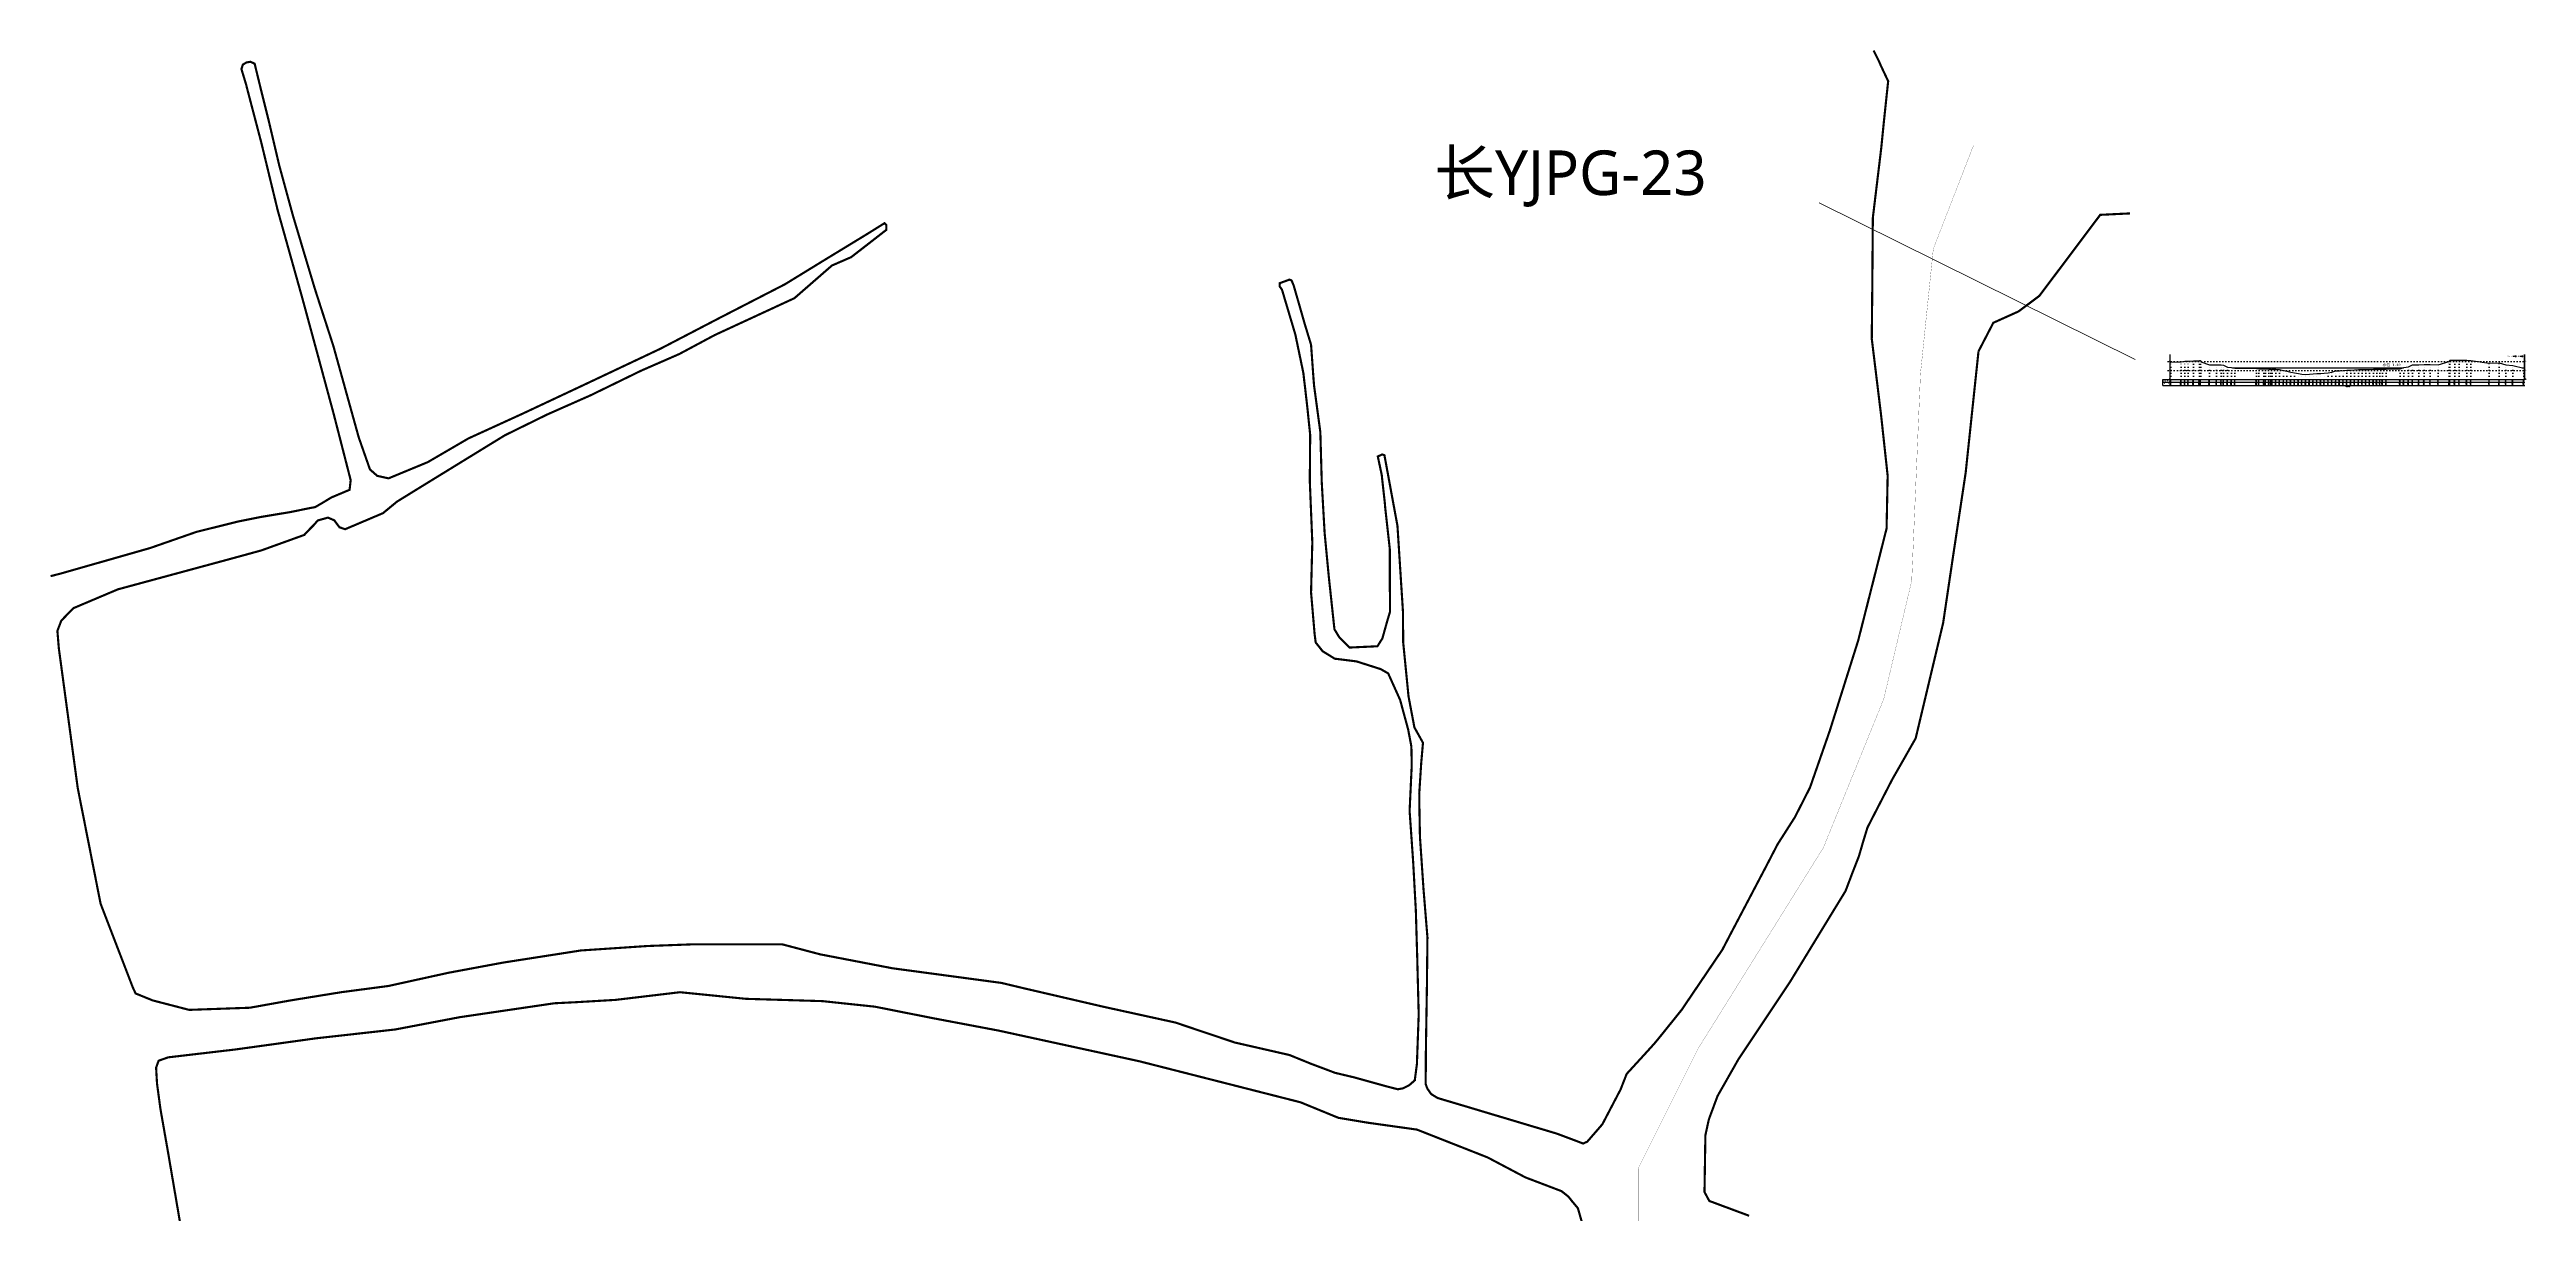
# Model space of a CAD drawing. Header units: millimetres. Extents: x 492417 to 501387, y 3423661 to 3433273.
# Drawn here: x 499999 to 501387, y 3432621 to 3433273 of the extents above; entities that cross this region are included whole.
import ezdxf
from ezdxf.enums import TextEntityAlignment as Align

# ---------------------------------------------------------------- set-up
doc = ezdxf.new("R2010")
doc.units = ezdxf.units.MM
doc.linetypes.add('X4', pattern=[1.6, 0, -1.6])
for name, color, linetype in [('DMX', 1, 'Continuous'), ('zdm1', 2, 'Continuous'), ('ZDMT5', 3, 'Continuous'), ('断面号', 7, 'Continuous'), ('断面线', 6, 'Continuous'), ('水位', 4, 'Continuous')]:
    doc.layers.add(name, color=color, linetype=linetype)
doc.layers.add('市级河道', color=160, linetype='Continuous', lineweight=40)
doc.layers.add('常水位岸线', color=7, linetype='Continuous', lineweight=0, true_color=0x00aeef)
doc.styles.add('HZ', font='rs.shx', dxfattribs={"width": 0.8, "bigfont": 'hztxt.shx'})
doc.styles.add('微软雅黑', font='msyh.ttf')
doc.styles.add('黑体', font='simhei.ttf')

msp = doc.modelspace()

# ---------------------------------------------------------------- linework, layer by layer
at = {"layer": 'DMX', "linetype": 'Continuous', "flags": 128}
msp.add_lwpolyline([(501187.8, 3433098.2), (501193.5, 3433098.5), (501195.6, 3433098.7), (501197.5, 3433098.8), (501200.4, 3433098.9), (501203.8, 3433098.9), (501203.9, 3433099.1), (501204.3, 3433099.2), (501204.5, 3433098.5), (501209.4, 3433096.8), (501213.4, 3433096.8), (501216, 3433096.7), (501217.3, 3433096.6), (501219.5, 3433095.5), (501221.7, 3433095.2), (501223.6, 3433094.9), (501235.7, 3433094.6), (501237.1, 3433094.5), (501239.9, 3433094.4), (501240.8, 3433094.4), (501242.6, 3433094.3), (501243.8, 3433094.3), (501244.2, 3433094.2), (501244.6, 3433094.3), (501244.6, 3433094.3), (501246.5, 3433094.3), (501248.7, 3433094.1), (501250.9, 3433093.5), (501252.8, 3433093.2), (501254.9, 3433092.6), (501257, 3433092.2), (501259.2, 3433091.8), (501261.2, 3433091.5), (501263.3, 3433091.3), (501265.4, 3433091.5), (501267.5, 3433091.6), (501269.6, 3433091.8), (501271.7, 3433091.9), (501273.7, 3433092), (501275.9, 3433092.3), (501278, 3433092.7), (501280.2, 3433093.3), (501282.2, 3433093.4), (501284.3, 3433093.6), (501286.4, 3433093.7), (501288.5, 3433093.8), (501290.7, 3433094), (501292.8, 3433094.1), (501295, 3433094.1), (501297, 3433094.2), (501299.1, 3433094.2), (501301.2, 3433094.3), (501303.1, 3433094.3), (501304.9, 3433094.3), (501306.3, 3433094.3), (501308.4, 3433094.3), (501316.2, 3433094.4), (501318.2, 3433095.2), (501320.8, 3433095.6), (501323.2, 3433096.7), (501326.7, 3433096.8), (501329.6, 3433097), (501333.1, 3433096.9), (501337.5, 3433096.8), (501343.6, 3433098.6), (501344.1, 3433099.3), (501346.8, 3433099.3), (501349.3, 3433099.4), (501353.5, 3433099.4), (501355.8, 3433099.2), (501366.1, 3433097.7), (501371.7, 3433097.9), (501375.5, 3433096.7), (501379.3, 3433096.4), (501385.5, 3433094.9)], dxfattribs=at)
at = {"layer": 'zdm1', "linetype": 'X4'}
for p, q in [((501186.3, 3433098.6), (501387, 3433098.6)), ((501186.3, 3433093.6), (501387, 3433093.6)), ((501186.3, 3433088.6), (501387, 3433088.6))]:
    msp.add_line(p, q, dxfattribs=at)
at = {"layer": 'zdm1', "linetype": 'Continuous'}
for p, q in [((501187.3, 3433088.6), (501187.3, 3433102.6)), ((501187.4, 3433088.6), (501187.4, 3433102.6)), ((501385.9, 3433088.6), (501385.9, 3433102.6)), ((501386, 3433088.6), (501386, 3433102.6)), ((501183.3, 3433085.1), (501183.3, 3433088.6)), ((501183.3, 3433088.6), (501187.8, 3433088.6)), ((501183.3, 3433087.1), (501386, 3433087.1)), ((501183.3, 3433085.1), (501386, 3433085.1)), ((501187.3, 3433085.1), (501187.3, 3433088.6)), ((501187.8, 3433088.6), (501386, 3433088.6))]:
    msp.add_line(p, q, dxfattribs=at)
at = {"layer": 'zdm1', "linetype": 'Continuous', "flags": 128}
for points in [[(501187.3, 3433101.6, 0.1, 0.1, 0), (501187.3, 3433102.6, 0.1, 0.1, 0)], [(501187.3, 3433099.6, 0.1, 0.1, 0), (501187.3, 3433100.6, 0.1, 0.1, 0)], [(501187.3, 3433097.6, 0.1, 0.1, 0), (501187.3, 3433098.6, 0.1, 0.1, 0)], [(501187.3, 3433095.6, 0.1, 0.1, 0), (501187.3, 3433096.6, 0.1, 0.1, 0)], [(501386, 3433101.6, 0.1, 0.1, 0), (501386, 3433102.6, 0.1, 0.1, 0)], [(501386, 3433099.6, 0.1, 0.1, 0), (501386, 3433100.6, 0.1, 0.1, 0)], [(501386, 3433097.6, 0.1, 0.1, 0), (501386, 3433098.6, 0.1, 0.1, 0)], [(501386, 3433095.6, 0.1, 0.1, 0), (501386, 3433096.6, 0.1, 0.1, 0)], [(501187.3, 3433093.6, 0.1, 0.1, 0), (501187.3, 3433094.6, 0.1, 0.1, 0)], [(501187.3, 3433091.6, 0.1, 0.1, 0), (501187.3, 3433092.6, 0.1, 0.1, 0)], [(501187.3, 3433089.6, 0.1, 0.1, 0), (501187.3, 3433090.6, 0.1, 0.1, 0)], [(501386, 3433093.6, 0.1, 0.1, 0), (501386, 3433094.6, 0.1, 0.1, 0)], [(501386, 3433091.6, 0.1, 0.1, 0), (501386, 3433092.6, 0.1, 0.1, 0)], [(501386, 3433089.6, 0.1, 0.1, 0), (501386, 3433090.6, 0.1, 0.1, 0)]]:
    msp.add_lwpolyline(points, format="xyseb", dxfattribs=at)
at = {"layer": 'ZDMT5', "linetype": 'X4'}
for p, q in [((501187.8, 3433088.6), (501187.8, 3433098.2)), ((501193.5, 3433088.6), (501193.5, 3433098.5)), ((501195.6, 3433088.6), (501195.6, 3433098.7)), ((501197.5, 3433088.6), (501197.5, 3433098.8)), ((501200.4, 3433088.6), (501200.4, 3433098.9)), ((501203.8, 3433088.6), (501203.8, 3433098.9)), ((501203.9, 3433088.6), (501203.9, 3433099.1)), ((501204.3, 3433088.6), (501204.3, 3433099.2)), ((501204.5, 3433088.6), (501204.5, 3433098.5)), ((501209.4, 3433088.6), (501209.4, 3433096.8)), ((501213.4, 3433088.6), (501213.4, 3433096.8)), ((501216, 3433088.6), (501216, 3433096.7)), ((501217.3, 3433088.6), (501217.3, 3433096.6)), ((501219.5, 3433088.6), (501219.5, 3433095.5)), ((501320.8, 3433088.6), (501320.8, 3433095.6)), ((501323.2, 3433088.6), (501323.2, 3433096.7)), ((501326.7, 3433088.6), (501326.7, 3433096.8)), ((501329.6, 3433088.6), (501329.6, 3433097)), ((501333.1, 3433088.6), (501333.1, 3433096.9)), ((501337.5, 3433088.6), (501337.5, 3433096.8)), ((501343.6, 3433088.6), (501343.6, 3433098.6)), ((501344.1, 3433088.6), (501344.1, 3433099.3)), ((501346.8, 3433088.6), (501346.8, 3433099.3)), ((501349.3, 3433088.6), (501349.3, 3433099.4)), ((501353.5, 3433088.6), (501353.5, 3433099.4)), ((501355.8, 3433088.6), (501355.8, 3433099.2)), ((501366.1, 3433088.6), (501366.1, 3433097.7)), ((501371.7, 3433088.6), (501371.7, 3433097.9)), ((501375.5, 3433088.6), (501375.5, 3433096.7)), ((501379.3, 3433088.6), (501379.3, 3433096.4)), ((501221.7, 3433088.6), (501221.7, 3433095.2)), ((501223.6, 3433088.6), (501223.6, 3433094.9)), ((501235.7, 3433088.6), (501235.7, 3433094.6)), ((501237.1, 3433088.6), (501237.1, 3433094.5)), ((501239.9, 3433088.6), (501239.9, 3433094.4)), ((501240.8, 3433088.6), (501240.8, 3433094.4)), ((501242.6, 3433088.6), (501242.6, 3433094.3)), ((501243.8, 3433088.6), (501243.8, 3433094.3)), ((501244.2, 3433088.6), (501244.2, 3433094.2)), ((501244.6, 3433088.6), (501244.6, 3433094.3)), ((501244.6, 3433088.6), (501244.6, 3433094.3)), ((501246.5, 3433088.6), (501246.5, 3433094.3)), ((501248.7, 3433088.6), (501248.7, 3433094.1)), ((501250.9, 3433088.6), (501250.9, 3433093.5)), ((501252.8, 3433088.6), (501252.8, 3433093.2)), ((501254.9, 3433088.6), (501254.9, 3433092.6)), ((501257, 3433088.6), (501257, 3433092.2)), ((501259.2, 3433088.6), (501259.2, 3433091.8)), ((501261.2, 3433088.6), (501261.2, 3433091.5)), ((501263.3, 3433088.6), (501263.3, 3433091.3)), ((501265.4, 3433088.6), (501265.4, 3433091.5)), ((501267.5, 3433088.6), (501267.5, 3433091.6)), ((501269.6, 3433088.6), (501269.6, 3433091.8)), ((501271.7, 3433088.6), (501271.7, 3433091.9)), ((501273.7, 3433088.6), (501273.7, 3433092)), ((501275.9, 3433088.6), (501275.9, 3433092.3)), ((501278, 3433088.6), (501278, 3433092.7)), ((501280.2, 3433088.6), (501280.2, 3433093.3)), ((501282.2, 3433088.6), (501282.2, 3433093.4)), ((501284.3, 3433088.6), (501284.3, 3433093.6)), ((501286.4, 3433088.6), (501286.4, 3433093.7)), ((501288.5, 3433088.6), (501288.5, 3433093.8)), ((501290.7, 3433088.6), (501290.7, 3433094)), ((501292.8, 3433088.6), (501292.8, 3433094.1)), ((501295, 3433088.6), (501295, 3433094.1)), ((501297, 3433088.6), (501297, 3433094.2)), ((501299.1, 3433088.6), (501299.1, 3433094.2)), ((501301.2, 3433088.6), (501301.2, 3433094.3)), ((501303.1, 3433088.6), (501303.1, 3433094.3)), ((501304.9, 3433088.6), (501304.9, 3433094.3)), ((501306.3, 3433088.6), (501306.3, 3433094.3)), ((501308.4, 3433088.6), (501308.4, 3433094.3)), ((501316.2, 3433088.6), (501316.2, 3433094.4)), ((501318.2, 3433088.6), (501318.2, 3433095.2)), ((501385.5, 3433088.6), (501385.5, 3433094.9))]:
    msp.add_line(p, q, dxfattribs=at)
at = {"layer": 'ZDMT5', "linetype": 'Continuous'}
for p, q in [((501187.8, 3433085.1), (501187.8, 3433088.6)), ((501193.5, 3433085.1), (501193.5, 3433088.6)), ((501195.6, 3433085.1), (501195.6, 3433088.6)), ((501197.5, 3433085.1), (501197.5, 3433088.6)), ((501200.4, 3433085.1), (501200.4, 3433088.6)), ((501203.8, 3433085.1), (501203.8, 3433088.6)), ((501204.3, 3433085.1), (501204.3, 3433088.6)), ((501209.4, 3433085.1), (501209.4, 3433088.6)), ((501213.4, 3433085.1), (501213.4, 3433088.6)), ((501216, 3433085.1), (501216, 3433088.6)), ((501217.3, 3433085.1), (501217.3, 3433088.6)), ((501219.5, 3433085.1), (501219.5, 3433088.6)), ((501221.7, 3433085.1), (501221.7, 3433088.6)), ((501223.6, 3433085.1), (501223.6, 3433088.6)), ((501235.7, 3433085.1), (501235.7, 3433088.6)), ((501237.1, 3433085.1), (501237.1, 3433088.6)), ((501239.9, 3433085.1), (501239.9, 3433088.6)), ((501240.8, 3433085.1), (501240.8, 3433088.6)), ((501242.6, 3433085.1), (501242.6, 3433088.6)), ((501243.8, 3433085.1), (501243.8, 3433088.6)), ((501244.2, 3433085.1), (501244.2, 3433088.6)), ((501244.6, 3433085.1), (501244.6, 3433088.6)), ((501246.5, 3433085.1), (501246.5, 3433088.6)), ((501248.7, 3433085.1), (501248.7, 3433088.6)), ((501250.9, 3433085.1), (501250.9, 3433088.6)), ((501252.8, 3433085.1), (501252.8, 3433088.6)), ((501254.9, 3433085.1), (501254.9, 3433088.6)), ((501257, 3433085.1), (501257, 3433088.6)), ((501259.2, 3433085.1), (501259.2, 3433088.6)), ((501261.2, 3433085.1), (501261.2, 3433088.6)), ((501263.3, 3433085.1), (501263.3, 3433088.6)), ((501265.4, 3433085.1), (501265.4, 3433088.6)), ((501267.5, 3433085.1), (501267.5, 3433088.6)), ((501269.6, 3433085.1), (501269.6, 3433088.6)), ((501271.7, 3433085.1), (501271.7, 3433088.6)), ((501273.7, 3433085.1), (501273.7, 3433088.6)), ((501275.9, 3433085.1), (501275.9, 3433088.6)), ((501278, 3433085.1), (501278, 3433088.6)), ((501280.2, 3433085.1), (501280.2, 3433088.6)), ((501282.2, 3433085.1), (501282.2, 3433088.6)), ((501284.3, 3433085.1), (501284.3, 3433088.6)), ((501286.4, 3433085.1), (501286.4, 3433088.6)), ((501288.5, 3433085.1), (501288.5, 3433088.6)), ((501290.7, 3433085.1), (501290.7, 3433088.6)), ((501292.8, 3433085.1), (501292.8, 3433088.6)), ((501295, 3433085.1), (501295, 3433088.6)), ((501297, 3433085.1), (501297, 3433088.6)), ((501299.1, 3433085.1), (501299.1, 3433088.6)), ((501301.2, 3433085.1), (501301.2, 3433088.6)), ((501303.1, 3433085.1), (501303.1, 3433088.6)), ((501304.9, 3433085.1), (501304.9, 3433088.6)), ((501306.3, 3433085.1), (501306.3, 3433088.6)), ((501308.4, 3433085.1), (501308.4, 3433088.6)), ((501316.2, 3433085.1), (501316.2, 3433088.6)), ((501318.2, 3433085.1), (501318.2, 3433088.6)), ((501320.8, 3433085.1), (501320.8, 3433088.6)), ((501323.2, 3433085.1), (501323.2, 3433088.6)), ((501326.7, 3433085.1), (501326.7, 3433088.6)), ((501329.6, 3433085.1), (501329.6, 3433088.6)), ((501333.1, 3433085.1), (501333.1, 3433088.6)), ((501337.5, 3433085.1), (501337.5, 3433088.6)), ((501343.6, 3433085.1), (501343.6, 3433088.6)), ((501344.1, 3433085.1), (501344.1, 3433088.6)), ((501346.8, 3433085.1), (501346.8, 3433088.6)), ((501349.3, 3433085.1), (501349.3, 3433088.6)), ((501353.5, 3433085.1), (501353.5, 3433088.6)), ((501355.8, 3433085.1), (501355.8, 3433088.6)), ((501366.1, 3433085.1), (501366.1, 3433088.6)), ((501371.7, 3433085.1), (501371.7, 3433088.6)), ((501375.5, 3433085.1), (501375.5, 3433088.6)), ((501379.3, 3433085.1), (501379.3, 3433088.6)), ((501385.5, 3433085.1), (501385.5, 3433088.6))]:
    msp.add_line(p, q, dxfattribs=at)
at = {"layer": '市级河道', "lineweight": 0, "const_width": 0.1}
msp.add_lwpolyline([(500827.7, 3431756.2), (500831.3, 3431883), (500826.5, 3431959.1), (500826.5, 3432014.6), (500850.6, 3432106.4), (500925.5, 3432316.5), (500949.7, 3432385.4), (500944.8, 3432439.7), (500913.4, 3432546), (500889.3, 3432613.6), (500889.3, 3432646.2), (500923.1, 3432713.8), (500993.1, 3432826.1), (501026.9, 3432909.4), (501042.6, 3432975.8), (501047.5, 3433091.8), (501054.7, 3433161.8), (501077.2, 3433219.7)], dxfattribs=at)
at = {"layer": '常水位岸线', "const_width": 1.2, "flags": 128}
for points in [[(501021.2, 3433272.9), (501023.8, 3433267.7), (501024.4, 3433266.5), (501025.4, 3433264.2), (501029.4, 3433255.7), (501028.7, 3433249.2), (501026.9, 3433232.1), (501025.5, 3433218.1), (501020.8, 3433179.1), (501020.5, 3433140.4), (501020.2, 3433111.4), (501025.5, 3433067.9), (501029.1, 3433034.6), (501028.8, 3433019.4), (501028.5, 3433005), (501021.9, 3432978.9), (501012.6, 3432942.2), (500996.7, 3432891.7), (500992, 3432878.2), (500985.6, 3432859.8), (500977.2, 3432843.3), (500971.6, 3432834.5), (500967.5, 3432828.1), (500960.7, 3432815), (500949.4, 3432793.5), (500941.4, 3432778.3), (500936.5, 3432768.9), (500913.7, 3432735.2), (500901.3, 3432719.8), (500898.5, 3432716.4), (500893.7, 3432711.1), (500882.9, 3432699.3), (500879.5, 3432690.6), (500869.3, 3432671.1), (500860.8, 3432661.3), (500858.5, 3432660.3), (500843.9, 3432665.8), (500790.1, 3432681.9), (500777, 3432685.8), (500773.4, 3432688), (500771.3, 3432691), (500770.8, 3432692.2), (500770.7, 3432692.7), (500770.3, 3432693.6), (500770.4, 3432705.6), (500770.4, 3432709.5), (500770.5, 3432717.3), (500771, 3432748.2), (500771, 3432748.8), (500771.3, 3432775.8), (500769.1, 3432802.8), (500767.1, 3432832.2), (500766.8, 3432848.4), (500766.7, 3432856.3), (500767.8, 3432873.4), (500768.8, 3432884.9), (500764, 3432893.5), (500760.7, 3432910.9), (500757.7, 3432941.3), (500757.6, 3432958.1), (500754.5, 3433006.5), (500747.2, 3433046.1), (500746, 3433046.5), (500743.5, 3433045.4), (500744.2, 3433042), (500744.6, 3433040.2), (500745.7, 3433035), (500746.2, 3433030.3), (500747.4, 3433019.6), (500747.6, 3433017), (500750.2, 3432993.6), (500750.3, 3432958.2), (500748.8, 3432953.2), (500746, 3432943.2), (500745.6, 3432942.7), (500743.3, 3432939), (500728.2, 3432938.3), (500727.6, 3432938.3), (500721.9, 3432944.1), (500721.5, 3432944.7), (500720, 3432947.2), (500719.2, 3432948.5), (500716.1, 3432977.4), (500715.7, 3432981.5), (500715.5, 3432983.6), (500713.7, 3433002.5), (500712.2, 3433028.9), (500712.1, 3433030.7), (500711.3, 3433059), (500707.8, 3433085), (500707.5, 3433088.6), (500706.1, 3433108), (500702.6, 3433119.5), (500696.4, 3433141.1), (500695.2, 3433144), (500694, 3433144.5), (500688.6, 3433142.5), (500688.5, 3433140.8), (500688.5, 3433140.7), (500689.8, 3433138.9), (500697.3, 3433113.7), (500701.8, 3433092.1), (500702.3, 3433087.6), (500702.5, 3433086.1), (500704, 3433073), (500704.7, 3433066.2), (500705.4, 3433059.5), (500705.6, 3433057.5), (500705.4, 3433031.5), (500706.8, 3432997.2), (500706.1, 3432969.2), (500708.1, 3432945.7), (500708.7, 3432941.1), (500712.6, 3432936.2), (500717, 3432933.5), (500719.4, 3432932), (500720.5, 3432931.9), (500731.6, 3432930.5), (500745.1, 3432926.2), (500749.3, 3432923.8), (500756, 3432908.9), (500760.5, 3432892.3), (500762.3, 3432882.8), (500762.5, 3432872.3), (500761.3, 3432846.6), (500761.5, 3432844), (500763.3, 3432818.1), (500764.8, 3432790.8), (500765.2, 3432777.1), (500765.6, 3432763.8), (500765.6, 3432763.4), (500766.4, 3432732.7), (500765.4, 3432704.9), (500764.3, 3432696.4), (500764.2, 3432696.2), (500764.2, 3432695.7), (500761.1, 3432693), (500757.5, 3432691.2), (500754.7, 3432690.7), (500748.1, 3432692.4), (500730.1, 3432697.4), (500719.6, 3432699.9), (500706.3, 3432704.9), (500694, 3432709.9), (500663.4, 3432716.9), (500630.1, 3432728.1), (500590, 3432736.9), (500544.8, 3432747.4), (500532.7, 3432750.3), (500471.7, 3432758.5), (500431.2, 3432766.3), (500410, 3432771.9), (500395, 3432771.9), (500377.9, 3432771.9), (500358.9, 3432771.9), (500334.5, 3432771), (500297.1, 3432768.5), (500253.5, 3432761.7), (500222.9, 3432756), (500189.3, 3432748.6), (500162.8, 3432745.1), (500134.4, 3432740.5), (500111.6, 3432736.4), (500077.6, 3432735.2), (500057.2, 3432740.5), (500047.6, 3432744.4), (500046, 3432747.9), (500034.5, 3432777.8), (500028, 3432794.7), (500015.2, 3432859.5), (500004.6, 3432937.9), (500003.8, 3432947.6), (500006, 3432953.4), (500012.9, 3432960.4), (500037.7, 3432970.9), (500101.6, 3432988.2), (500118, 3432992.7), (500142.1, 3433001.4), (500145, 3433004.5), (500147.4, 3433006.9), (500147.7, 3433007.3), (500148.7, 3433008.4), (500149.7, 3433009.5), (500150.7, 3433009.8), (500154.3, 3433010.8), (500154.5, 3433010.9), (500155.4, 3433011.1), (500158.9, 3433009.6), (500161.8, 3433005.7), (500165, 3433004.6), (500186.2, 3433013.6), (500194.1, 3433020.1), (500210.8, 3433030.4), (500254.4, 3433057.2), (500278.2, 3433068.9), (500302.6, 3433079.7), (500330.7, 3433093.4), (500352.2, 3433102.8), (500372, 3433113.4), (500416.7, 3433134.1), (500428.4, 3433144.3), (500437.7, 3433152.4), (500448.5, 3433157.1), (500468.2, 3433172.4), (500468.2, 3433175), (500467.1, 3433176.1), (500458, 3433170.4), (500433.4, 3433155.4), (500411.4, 3433141.9), (500375.1, 3433123.2), (500341.7, 3433105.8), (500299.4, 3433085.8), (500264.5, 3433069.4), (500234.1, 3433055.5), (500211.3, 3433042.2), (500193.9, 3433035), (500189.3, 3433033.1), (500183, 3433034.5), (500178.9, 3433038.1), (500172.6, 3433056.1), (500165.5, 3433081.7), (500158.4, 3433107.3), (500152.6, 3433125.2), (500148.3, 3433138.5), (500146.9, 3433143.1), (500135.8, 3433180.2), (500128.1, 3433208.4), (500122.2, 3433233.5), (500121.3, 3433237.1), (500118, 3433250.3), (500114.3, 3433265.5), (500112, 3433266.6), (500109.7, 3433266.2), (500107.7, 3433265), (500106.9, 3433262.5), (500109.6, 3433253.6), (500110, 3433251.9), (500118, 3433221.4), (500127.2, 3433183.4), (500140.9, 3433134.5), (500150.1, 3433100.6), (500158.5, 3433069.5), (500168.1, 3433032.1), (500167.5, 3433026.7), (500157.3, 3433022.4), (500152, 3433019.2), (500148.4, 3433017.1), (500148.3, 3433017), (500144.5, 3433016.3), (500134.8, 3433014.3), (500118, 3433011.5), (500105.4, 3433009), (500081.7, 3433003.1), (500055.9, 3432994.1), (500005.5, 3432979.7), (500000, 3432978.3)], [(501080, 3433104.3), (501088.3, 3433120.3), (501102.5, 3433126.7), (501114.1, 3433135.4), (501148.2, 3433180.8), (501164.9, 3433181.6)], [(500951.5, 3432619.8), (500929.2, 3432628.1), (500926.5, 3432633.1), (500927, 3432664.9), (500928.8, 3432673.2), (500929.2, 3432674.5), (500933.8, 3432686.9), (500945.5, 3432707.5), (500974.3, 3432750.7), (500998.4, 3432790.2), (501005.5, 3432801.8), (501009.6, 3432812.6), (501013, 3432821.3), (501015.5, 3432829.9), (501017.8, 3432837.4), (501020.1, 3432841.9), (501031.8, 3432864.6), (501037.4, 3432874.4), (501044.8, 3432887.4), (501060.2, 3432952.1), (501062.2, 3432965.6), (501065.5, 3432987.8), (501072.8, 3433036.2), (501080, 3433104.3)], [(500072.7, 3432614.9), (500065.8, 3432655.3), (500061.5, 3432679.8), (500059.6, 3432694), (500059.1, 3432702.8), (500060.5, 3432706.7), (500065.9, 3432708.6), (500103.5, 3432713), (500149, 3432719.3), (500193, 3432724.2), (500229.2, 3432731.1), (500282.2, 3432738.9), (500294.3, 3432739.5), (500316.5, 3432740.8), (500352.6, 3432745.1), (500389.4, 3432741.4), (500432.4, 3432740.1), (500461.7, 3432737), (500494.5, 3432730.5), (500531, 3432723.6), (500609.9, 3432706.4), (500700.2, 3432683.4), (500721.4, 3432674.7), (500738.3, 3432671.9), (500765.4, 3432668.1), (500805, 3432652.5), (500826.2, 3432641.3), (500846.4, 3432633.6), (500850.2, 3432630.6), (500852.5, 3432627.7), (500852.6, 3432627.6), (500855.6, 3432624), (500859.5, 3432610.3)]]:
    msp.add_lwpolyline(points, dxfattribs=at)
at = {"layer": '断面线', "lineweight": 0}
msp.add_line((500990.8, 3433187.6, 10), (501167.8, 3433099.8, 10), dxfattribs=at)
at = {"layer": '水位', "linetype": 'Continuous', "flags": 128}
for points in [[(501222.2, 3433095.1), (501223.6, 3433095.1), (501235.7, 3433095.1), (501237.1, 3433095.1), (501239.9, 3433095.1), (501240.8, 3433095.1), (501242.6, 3433095.1), (501243.8, 3433095.1), (501244.2, 3433095.1), (501244.6, 3433095.1), (501244.6, 3433095.1), (501246.5, 3433095.1), (501248.7, 3433095.1), (501250.9, 3433095.1), (501252.8, 3433095.1), (501254.9, 3433095.1), (501257, 3433095.1), (501259.2, 3433095.1), (501261.2, 3433095.1), (501263.3, 3433095.1), (501265.4, 3433095.1), (501267.5, 3433095.1), (501269.6, 3433095.1), (501271.7, 3433095.1), (501273.7, 3433095.1), (501275.9, 3433095.1), (501278, 3433095.1), (501280.2, 3433095.1), (501282.2, 3433095.1), (501284.3, 3433095.1), (501286.4, 3433095.1), (501288.5, 3433095.1), (501290.7, 3433095.1), (501292.8, 3433095.1), (501295, 3433095.1), (501297, 3433095.1), (501299.1, 3433095.1), (501301.2, 3433095.1), (501303.1, 3433095.1), (501304.9, 3433095.1), (501306.3, 3433095.1), (501308.4, 3433095.1), (501316.2, 3433095.1), (501318, 3433095.1)], [(501384.6, 3433095.1), (501385.5, 3433095.1)]]:
    msp.add_lwpolyline(points, dxfattribs=at)

# ---------------------------------------------------------------- texts
at = {"layer": 'zdm1', "linetype": 'Continuous', "style": 'HZ', "width": 0.8}
for s, p in [('5', (501187.2, 3433098.6)), ('-5', (501187.2, 3433088.6)), ('0', (501187.2, 3433093.6))]:
    msp.add_text(s, height=0.3, dxfattribs=at).set_placement(p, align=Align.BOTTOM_RIGHT)
for s, p in [('5', (501386.1, 3433098.6)), ('0', (501386.1, 3433093.6)), ('-5', (501386.1, 3433088.6))]:
    msp.add_text(s, height=0.3, dxfattribs=at).set_placement(p)
for s, height, p in [('地 面 高 程', 0.6, (501185.3, 3433087.9)), ('里    程', 0.6, (501185.3, 3433086.1)), ('长YJPG-23', 0.4, (501286.7, 3433084.7))]:
    msp.add_text(s, height=height, dxfattribs=at).set_placement(p, align=Align.MIDDLE)
at = {"layer": 'ZDMT5', "linetype": 'Continuous', "style": 'HZ', "width": 0.8}
msp.add_text('比例尺:  横向 1:100  纵向 1:100', height=0.5, dxfattribs=at).set_placement((501385, 3433101.1), align=Align.BOTTOM_RIGHT)
for s, p in [('4.56', (501187.8, 3433087.9)), ('0+000.0', (501187.8, 3433086.1)), ('4.90', (501193.4, 3433087.9)), ('0+005.6', (501193.4, 3433086.1)), ('5.09', (501195.6, 3433087.9)), ('0+007.8', (501195.6, 3433086.1)), ('5.18', (501197.5, 3433087.9)), ('0+009.7', (501197.5, 3433086.1)), ('5.23', (501200.3, 3433087.9)), ('0+012.5', (501200.3, 3433086.1)), ('5.27', (501203.7, 3433087.9)), ('0+015.9', (501203.7, 3433086.1)), ('5.52', (501204.2, 3433087.9)), ('0+016.4', (501204.2, 3433086.1)), ('3.14', (501209.3, 3433087.9)), ('0+021.5', (501209.3, 3433086.1)), ('3.16', (501213.4, 3433087.9)), ('0+025.6', (501213.4, 3433086.1)), ('3.11', (501215.9, 3433087.9)), ('0+028.1', (501215.9, 3433086.1)), ('3.00', (501217.2, 3433087.9)), ('0+029.5', (501217.2, 3433086.1)), ('1.87', (501219.4, 3433087.9)), ('0+031.7', (501219.4, 3433086.1)), ('1.59', (501221.6, 3433087.9)), ('0+033.8', (501221.6, 3433086.1)), ('1.24', (501223.6, 3433087.9)), ('0+035.8', (501223.6, 3433086.1)), ('0.97', (501235.6, 3433087.9)), ('0+047.8', (501235.6, 3433086.1)), ('0.91', (501237, 3433087.9)), ('0+049.2', (501237, 3433086.1)), ('0.79', (501239.8, 3433087.9)), ('0+052.0', (501239.8, 3433086.1)), ('0.73', (501240.7, 3433087.9)), ('0+052.9', (501240.7, 3433086.1)), ('0.63', (501242.6, 3433087.9)), ('0+054.8', (501242.6, 3433086.1)), ('0.64', (501243.8, 3433087.9)), ('0+056.0', (501243.8, 3433086.1)), ('0.60', (501244.2, 3433087.9)), ('0+056.4', (501244.2, 3433086.1)), ('0.65', (501244.5, 3433087.9)), ('0+056.7', (501244.5, 3433086.1)), ('0.63', (501246.5, 3433087.9)), ('0+058.7', (501246.5, 3433086.1)), ('0.50', (501248.6, 3433087.9)), ('0+060.9', (501248.6, 3433086.1)), ('-0.13', (501250.8, 3433087.9)), ('0+063.0', (501250.8, 3433086.1)), ('-0.39', (501252.8, 3433087.9)), ('0+065.0', (501252.8, 3433086.1)), ('-1.01', (501254.8, 3433087.9)), ('0+067.0', (501254.8, 3433086.1)), ('-1.48', (501257, 3433087.9)), ('0+069.2', (501257, 3433086.1)), ('-1.79', (501259.1, 3433087.9)), ('0+071.3', (501259.1, 3433086.1)), ('-2.11', (501261.1, 3433087.9)), ('0+073.3', (501261.1, 3433086.1)), ('-2.33', (501263.2, 3433087.9)), ('0+075.4', (501263.2, 3433086.1)), ('-2.12', (501265.3, 3433087.9)), ('0+077.5', (501265.3, 3433086.1)), ('-2.07', (501267.4, 3433087.9)), ('0+079.6', (501267.4, 3433086.1)), ('-1.87', (501269.5, 3433087.9)), ('0+081.7', (501269.5, 3433086.1)), ('-1.68', (501271.6, 3433087.9)), ('0+083.8', (501271.6, 3433086.1)), ('-1.59', (501273.7, 3433087.9)), ('0+085.9', (501273.7, 3433086.1)), ('-1.29', (501275.9, 3433087.9)), ('0+088.1', (501275.9, 3433086.1)), ('-0.92', (501278, 3433087.9)), ('0+090.2', (501278, 3433086.1)), ('-0.36', (501280.1, 3433087.9)), ('0+092.3', (501280.1, 3433086.1)), ('-0.20', (501282.1, 3433087.9)), ('0+094.4', (501282.1, 3433086.1)), ('-0.04', (501284.3, 3433087.9)), ('0+096.5', (501284.3, 3433086.1)), ('0.12', (501286.3, 3433087.9)), ('0+098.6', (501286.3, 3433086.1)), ('0.20', (501288.5, 3433087.9)), ('0+100.7', (501288.5, 3433086.1)), ('0.33', (501290.6, 3433087.9)), ('0+102.8', (501290.6, 3433086.1)), ('0.46', (501292.8, 3433087.9)), ('0+105.0', (501292.8, 3433086.1)), ('0.52', (501294.9, 3433087.9)), ('0+107.1', (501294.9, 3433086.1)), ('0.61', (501297, 3433087.9)), ('0+109.2', (501297, 3433086.1)), ('0.60', (501299.1, 3433087.9)), ('0+111.3', (501299.1, 3433086.1)), ('0.65', (501301.1, 3433087.9)), ('0+113.3', (501301.1, 3433086.1)), ('0.68', (501303, 3433087.9)), ('0+115.2', (501303, 3433086.1)), ('0.70', (501304.9, 3433087.9)), ('0+117.1', (501304.9, 3433086.1)), ('0.72', (501306.2, 3433087.9)), ('0+118.4', (501306.2, 3433086.1)), ('0.68', (501308.3, 3433087.9)), ('0+120.6', (501308.3, 3433086.1)), ('0.80', (501316.1, 3433087.9)), ('0+128.3', (501316.1, 3433086.1)), ('1.55', (501318.1, 3433087.9)), ('0+130.3', (501318.1, 3433086.1)), ('1.96', (501320.8, 3433087.9)), ('0+133.0', (501320.8, 3433086.1)), ('3.07', (501323.1, 3433087.9)), ('0+135.3', (501323.1, 3433086.1)), ('3.19', (501326.6, 3433087.9)), ('0+138.8', (501326.6, 3433086.1)), ('3.38', (501329.5, 3433087.9)), ('0+141.7', (501329.5, 3433086.1)), ('3.25', (501333, 3433087.9)), ('0+145.2', (501333, 3433086.1)), ('3.19', (501337.5, 3433087.9)), ('0+149.7', (501337.5, 3433086.1)), ('4.99', (501343.6, 3433087.9)), ('0+155.8', (501343.6, 3433086.1)), ('5.71', (501344.1, 3433087.9)), ('0+156.3', (501344.1, 3433086.1)), ('5.72', (501346.7, 3433087.9)), ('0+158.9', (501346.7, 3433086.1)), ('5.78', (501349.3, 3433087.9)), ('0+161.5', (501349.3, 3433086.1)), ('5.76', (501353.4, 3433087.9)), ('0+165.6', (501353.4, 3433086.1)), ('5.59', (501355.8, 3433087.9)), ('0+168.0', (501355.8, 3433086.1)), ('4.03', (501366.1, 3433087.9)), ('0+178.3', (501366.1, 3433086.1)), ('4.26', (501371.6, 3433087.9)), ('0+183.8', (501371.6, 3433086.1)), ('3.10', (501375.5, 3433087.9)), ('0+187.7', (501375.5, 3433086.1)), ('2.73', (501379.2, 3433087.9)), ('0+191.4', (501379.2, 3433086.1)), ('1.29', (501385.4, 3433087.9)), ('0+197.6', (501385.4, 3433086.1))]:
    msp.add_text(s, height=0.3, rotation=90, dxfattribs=at).set_placement(p, align=Align.BOTTOM_CENTER)
at = {"layer": '断面号', "style": '微软雅黑'}
msp.add_text('长YJPG-23', height=25, dxfattribs=at).set_placement((500851.4, 3433202.8), align=Align.MIDDLE)
at = {"layer": '水位', "style": '黑体'}
msp.add_text('水位 1.49 ', height=1.5, dxfattribs=at).set_placement((501312, 3433096.8), align=Align.MIDDLE)

doc.saveas('drawing.dxf')
